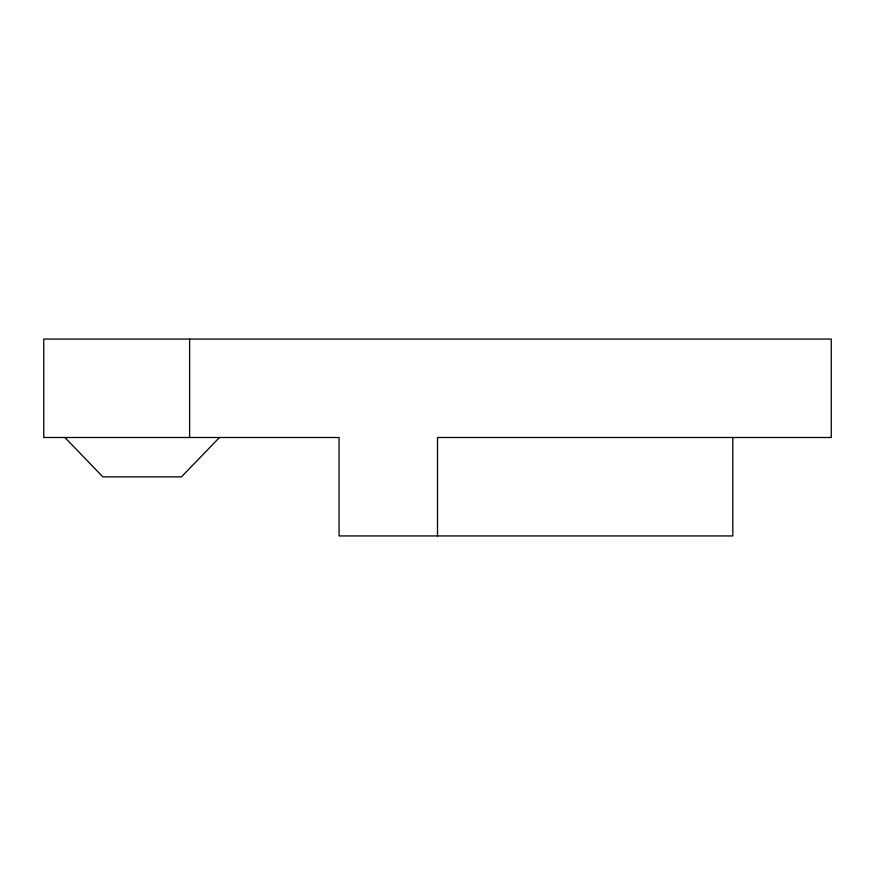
<?xml version="1.0" encoding="UTF-8"?>
<svg xmlns="http://www.w3.org/2000/svg" width="875" height="875" viewBox="0 0 875 875"><rect width="100%" height="100%" fill="white"/><g stroke="black" fill="none" stroke-linecap="round" stroke-linejoin="round"><path stroke-width="1.31" d="M219.45 437.5L181.486 476.875L102.878 476.875L64.914 437.5M732.802 437.5L732.802 535.938L339.062 535.938L339.062 437.5L43.75 437.5L43.75 339.062L831.25 339.062L831.25 437.5L437.5 437.5L437.5 535.938M189.613 339.062L189.613 437.5"/></g></svg>
